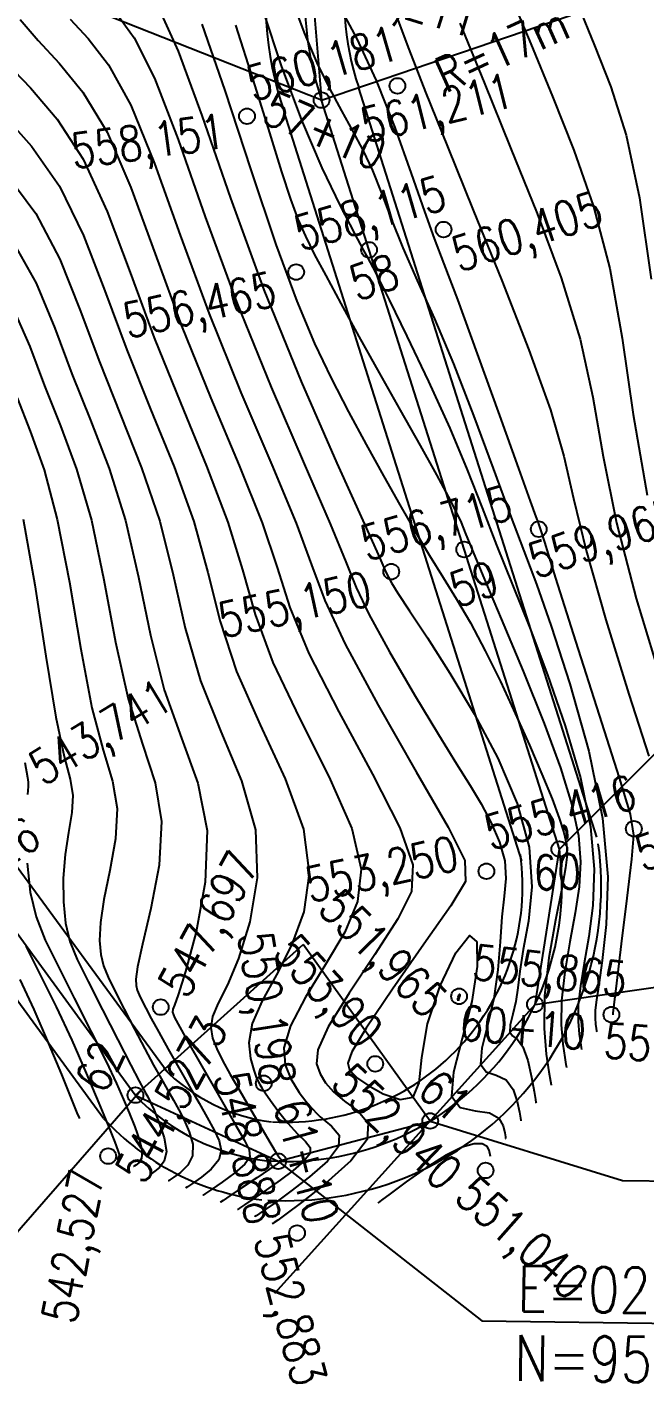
# Model space of a CAD drawing. Header units: millimetres. Extents: x 276147 to 291056, y 9594849 to 9609891.
# Drawn here: x 283581.1 to 283620.3, y 9603522.6 to 9603609.9 of the extents above; entities that cross this region are included whole.
import ezdxf
from ezdxf.enums import TextEntityAlignment as Align

# ---------------------------------------------------------------- set-up
doc = ezdxf.new("R2010")
doc.units = ezdxf.units.MM
doc.header["$LTSCALE"] = 10
doc.linetypes.add('CONTINUO', pattern=[0])
for name, color, linetype in [('Curvas mestras', 30, 'Continuous'), ('Curvas simples', 9, 'Continuous'), ('LINHA02', 8, 'Continuous'), ('TEXTO-PAPEL', 7, 'Continuous'), ('TEXTO02', 3, 'Continuous'), ('Top_malha_coord', 8, 'Continuous')]:
    doc.layers.add(name, color=color, linetype=linetype)
doc.styles.add('ROMANS', font='romans.shx', dxfattribs={"width": 0.8, "height": 4})

# ---------------------------------------------------------------- blocks, each defined once
blk = doc.blocks.new('Curvas')
at = {"layer": 'Curvas mestras', "linetype": 'CONTINUO'}
for points in [[(275315.708995, 9595957.447056, 560), (275316.897167, 9595955.224033, 560), (275318.161399, 9595952.532324, 560), (275319.348964, 9595949.54184, 560), (275320.386356, 9595946.623282, 560), (275321.219877, 9595944.197542, 560), (275321.846515, 9595942.482464, 560), (275322.466012, 9595940.883682, 560), (275323.328797, 9595938.603781, 560), (275324.585972, 9595935.146785, 560), (275325.991322, 9595931.222482, 560), (275327.199306, 9595927.842099, 560), (275327.948888, 9595925.768987, 560), (275328.317069, 9595924.774979, 560), (275328.465359, 9595924.384032, 560), (275328.568852, 9595924.076019, 560), (275328.856991, 9595923.154485, 560), (275329.572804, 9595920.878893, 560), (275330.844321, 9595916.865738, 560), (275332.339587, 9595912.159644, 560), (275333.611647, 9595908.16227, 560), (275334.316309, 9595905.851672, 560), (275334.520429, 9595904.511502, 560), (275334.393625, 9595903.001815, 560), (275334.095074, 9595900.518077, 560), (275333.742195, 9595897.597407, 560), (275333.441964, 9595895.112341, 560), (275333.274622, 9595893.717451, 560), (275333.213449, 9595893.195462, 560), (275333.204988, 9595893.111136, 560), (275333.204752, 9595893.10177, 560), (275333.204136, 9595893.094793, 560), (275333.203502, 9595893.090164, 560), (275333.203135, 9595893.087725, 560), (275333.203, 9595893.086826, 560), (275333.202981, 9595893.086698, 560)], [(275294.34331, 9595950.486537, 550), (275296.232578, 9595948.366387, 550), (275298.014988, 9595945.805864, 550), (275299.537117, 9595942.686538, 550), (275300.90641, 9595939.14926, 550), (275302.295527, 9595935.399702, 550), (275303.81225, 9595931.626333, 550), (275305.304862, 9595927.948803, 550), (275306.556764, 9595924.469556, 550), (275307.446657, 9595921.242331, 550), (275308.234429, 9595918.126051, 550), (275309.275263, 9595914.93093, 550), (275310.778838, 9595911.53865, 550), (275312.372817, 9595908.116757, 550), (275313.539359, 9595904.904261, 550), (275313.889491, 9595902.08865, 550), (275313.549719, 9595899.651316, 550), (275312.775418, 9595897.522129, 550), (275311.8171, 9595895.640549, 550), (275310.905829, 9595893.984401, 550), (275310.267803, 9595892.541098, 550), (275310.059235, 9595891.305768, 550), (275310.156385, 9595890.304391, 550), (275310.365525, 9595889.570664, 550), (275310.530928, 9595889.113988, 550), (275310.648861, 9595888.846606, 550), (275310.753592, 9595888.65647, 550), (275310.883149, 9595888.439103, 550), (275311.090598, 9595888.120319, 550), (275311.432766, 9595887.633505, 550), (275311.941039, 9595886.94954, 550), (275312.54504, 9595886.18928, 550), (275313.148954, 9595885.511074, 550), (275313.654951, 9595885.025785, 550), (275313.95715, 9595884.654333, 550), (275313.947658, 9595884.270151, 550), (275313.558266, 9595883.775936, 550), (275312.879504, 9595883.191446, 550), (275312.041584, 9595882.565698, 550), (275311.171618, 9595881.950565, 550), (275310.384302, 9595881.409318, 550), (275309.791229, 9595881.008079, 550), (275309.468402, 9595880.790497, 550), (275309.349466, 9595880.710336, 550), (275309.332475, 9595880.698884, 550)], [(275304.392136, 9595956.967567, 555), (275305.566739, 9595954.407258, 555), (275307.062254, 9595950.307995, 555), (275308.881173, 9595945.052685, 555), (275311.012725, 9595939.214171, 555), (275313.38068, 9595933.379109, 555), (275315.646965, 9595928.189407, 555), (275317.408049, 9595924.300782, 555), (275318.382823, 9595922.144299, 555), (275318.77986, 9595921.252397, 555), (275318.930159, 9595920.93286, 555), (275319.129992, 9595920.579169, 555), (275319.536745, 9595919.927596, 555), (275320.273082, 9595918.800109, 555), (275321.413634, 9595917.072438, 555), (275322.840891, 9595914.83536, 555), (275324.389313, 9595912.233413, 555), (275325.885478, 9595909.414061, 555), (275327.124446, 9595906.536478, 555), (275327.893394, 9595903.762763, 555), (275328.063001, 9595901.238648, 555), (275327.837935, 9595899.044403, 555), (275327.506366, 9595897.243933, 555), (275327.293086, 9595895.867409, 555), (275327.169394, 9595894.810084, 555), (275327.043214, 9595893.933481, 555), (275326.856627, 9595893.13573, 555), (275326.688358, 9595892.461398, 555), (275326.651288, 9595891.99166, 555), (275326.822514, 9595891.749812, 555), (275327.135989, 9595891.527622, 555), (275327.489882, 9595891.058979, 555), (275327.798152, 9595890.177439, 555), (275328.03792, 9595889.115237, 555), (275328.202097, 9595888.204274, 555), (275328.28937, 9595887.694292, 555), (275328.321523, 9595887.506404, 555), (275328.326116, 9595887.479563, 555)], [(275295.705479, 9595924.63833, 545), (275296.44215, 9595920.455423, 545), (275297.142263, 9595915.920179, 545), (275297.775138, 9595912.0356, 545), (275298.30604, 9595909.53572, 545), (275298.684005, 9595908.078681, 545), (275298.854016, 9595907.053655, 545), (275298.791094, 9595905.954588, 545), (275298.590428, 9595904.694526, 545), (275298.377243, 9595903.291291, 545), (275298.257464, 9595901.781836, 545), (275298.259789, 9595900.279635, 545), (275298.39361, 9595898.917293, 545), (275298.673851, 9595897.761441, 545), (275299.137558, 9595896.614828, 545), (275299.827311, 9595895.214228, 545), (275300.743796, 9595893.408531, 545), (275301.720143, 9595891.495091, 545), (275302.547592, 9595889.883378, 545), (275303.071199, 9595888.876672, 545), (275303.351297, 9595888.353494, 545), (275303.502033, 9595888.086176, 545), (275303.626668, 9595887.864721, 545), (275303.784888, 9595887.549812, 545), (275304.025492, 9595887.019805, 545), (275304.363538, 9595886.207778, 545), (275304.679136, 9595885.265709, 545), (275304.818656, 9595884.400297, 545), (275304.681545, 9595883.774221, 545), (275304.37955, 9595883.374067, 545), (275304.077495, 9595883.142397, 545), (275303.903579, 9595883.02518, 545), (275303.839504, 9595882.981994, 545), (275303.830351, 9595882.975825, 545)]]:
    blk.add_polyline3d(points, dxfattribs=at)
at = {"layer": 'Curvas simples', "linetype": 'CONTINUO'}
for points in [[(275331.004358, 9595957.313559, 564), (275332.040038, 9595954.775298, 564), (275333.073141, 9595952.14156, 564), (275334.051321, 9595949.057107, 564), (275334.916151, 9595945.066587, 564), (275335.649138, 9595939.893232, 564)], [(275326.668039, 9595958.047624, 563), (275328.004151, 9595954.876642, 563), (275329.373921, 9595951.519587, 563), (275330.734674, 9595948.10637, 563), (275331.989132, 9595944.517721, 563), (275333.026364, 9595940.57208, 563), (275333.796966, 9595936.139264, 563), (275334.497623, 9595931.29462, 563), (275335.386546, 9595926.164874, 563)], [(275323.468055, 9595956.190182, 562), (275325.019706, 9595952.415484, 562), (275326.707805, 9595948.263877, 562), (275328.396208, 9595944.071179, 562), (275329.926942, 9595939.978336, 562), (275331.136577, 9595936.077572, 562), (275331.944794, 9595932.385296, 562), (275332.603729, 9595928.614631, 562), (275333.448632, 9595924.40288, 562), (275334.701892, 9595919.589437, 562), (275336.134453, 9595914.822039, 562)], [(275319.487711, 9595956.496025, 561), (275320.224871, 9595954.536771, 561), (275321.300708, 9595951.795504, 561), (275322.688973, 9595948.336973, 561), (275324.334505, 9595944.282475, 561), (275326.144501, 9595939.820969, 561), (275327.875598, 9595935.412072, 561), (275329.24679, 9595931.583065, 561), (275330.092622, 9595928.631328, 561), (275330.709835, 9595925.934642, 561), (275331.510718, 9595922.640887, 561), (275332.773107, 9595918.227587, 561), (275334.23702, 9595913.490841, 561), (275335.508024, 9595909.556392, 561)], [(275312.76805, 9595957.762551, 559), (275313.567804, 9595955.572358, 559), (275314.384132, 9595953.662814, 559), (275315.183535, 9595952.031891, 559), (275315.946092, 9595950.614579, 559), (275316.655841, 9595949.339346, 559), (275317.312649, 9595948.108566, 559), (275317.920339, 9595946.818094, 559), (275318.496078, 9595945.376941, 559), (275319.110409, 9595943.746763, 559), (275319.847216, 9595941.902374, 559), (275320.769491, 9595939.806832, 559), (275321.856655, 9595937.37617, 559), (275323.067236, 9595934.514667, 559), (275324.346945, 9595931.219721, 559), (275325.590215, 9595927.861211, 559), (275326.678661, 9595924.902136, 559), (275327.547856, 9595922.611997, 559), (275328.349215, 9595920.486301, 559), (275329.288113, 9595917.827059, 559), (275330.480239, 9595914.156197, 559), (275331.682548, 9595909.875317, 559), (275332.562307, 9595905.605937, 559), (275332.882866, 9595901.875517, 559), (275332.79188, 9595898.835279, 559), (275332.533082, 9595896.542385, 559), (275332.309417, 9595895.004919, 559), (275332.160668, 9595894.034651, 559), (275332.085828, 9595893.394273, 559), (275332.07869, 9595892.888583, 559), (275332.11225, 9595892.490799, 559), (275332.154304, 9595892.216245, 559), (275332.179331, 9595892.069994, 559), (275332.188552, 9595892.016112, 559), (275332.189869, 9595892.008415, 559)], [(275295.49276, 9595895.338202, 542), (275296.374543, 9595893.430588, 542), (275297.289375, 9595891.318671, 542), (275298.132974, 9595889.290131, 542), (275298.775016, 9595887.712914, 542), (275299.125335, 9595886.848128, 542), (275299.2544, 9595886.529523, 542), (275299.272838, 9595886.484007, 542)], [(275295.865759, 9595897.466792, 543), (275296.804375, 9595895.601577, 543), (275297.798457, 9595893.588782, 543), (275298.789852, 9595891.487303, 543), (275299.719624, 9595889.382266, 543), (275300.525708, 9595887.463705, 543), (275301.145258, 9595885.947879, 543), (275301.535575, 9595884.985251, 543), (275301.73455, 9595884.463083, 543), (275301.80022, 9595884.202837, 543), (275301.78688, 9595884.05228, 543), (275301.733866, 9595883.964393, 543), (275301.676771, 9595883.918461, 543), (275301.643507, 9595883.896041, 543), (275301.631252, 9595883.887781, 543), (275301.629501, 9595883.886601, 543)], [(275295.815503, 9595909.149994, 544), (275295.978427, 9595908.189944, 544), (275296.025568, 9595907.884747, 544), (275296.012438, 9595907.6229, 544), (275295.969853, 9595907.113444, 544)], [(275295.955974, 9595902.735736, 544), (275296.146895, 9595900.895896, 544), (275296.524253, 9595899.324787, 544), (275297.112356, 9595897.846212, 544), (275297.928823, 9595896.179216, 544), (275298.956112, 9595894.14926, 544), (275300.036056, 9595892.007467, 544), (275300.97533, 9595890.111373, 544), (275301.633332, 9595888.721185, 544), (275302.080368, 9595887.707794, 544), (275302.439467, 9595886.84476, 544), (275302.798183, 9595885.962037, 544), (275303.102161, 9595885.115152, 544), (275303.261572, 9595884.416022, 544), (275303.22003, 9595883.947163, 544), (275303.054935, 9595883.673469, 544), (275302.877133, 9595883.530429, 544), (275302.773543, 9595883.460611, 544), (275302.735378, 9595883.434888, 544), (275302.729926, 9595883.431213, 544)], [(275295.321767, 9595932.348127, 546), (275296.157507, 9595930.224113, 546), (275297.031179, 9595927.75632, 546), (275297.875736, 9595924.604575, 546), (275298.643051, 9595920.612805, 546), (275299.360696, 9595916.361353, 546), (275300.075163, 9595912.614666, 546), (275300.796576, 9595909.921446, 546), (275301.389584, 9595907.967419, 546), (275301.682464, 9595906.222563, 546), (275301.569751, 9595904.286276, 546), (275301.211002, 9595902.275607, 546), (275300.832029, 9595900.437025, 546), (275300.614512, 9595898.962189, 546), (275300.563604, 9595897.823534, 546), (275300.640325, 9595896.938689, 546), (275300.816657, 9595896.211407, 546), (275301.10843, 9595895.489938, 546), (275301.542435, 9595894.608656, 546), (275302.125865, 9595893.460627, 546), (275302.787527, 9595892.173689, 546), (275303.436631, 9595890.934373, 546), (275304.000631, 9595889.88999, 546), (275304.479942, 9595889.030974, 546), (275304.893225, 9595888.308537, 546), (275305.259626, 9595887.670848, 546), (275305.600239, 9595887.053891, 546), (275305.936645, 9595886.390604, 546), (275306.266204, 9595885.639013, 546), (275306.489376, 9595884.857498, 546), (275306.482402, 9595884.129528, 546), (275306.174664, 9595883.52571, 546), (275305.708116, 9595883.065218, 546), (275305.277857, 9595882.754366, 546), (275305.033615, 9595882.589749, 546), (275304.94363, 9595882.529101, 546), (275304.930776, 9595882.520437, 546)], [(275295.022036, 9595938.113664, 547), (275296.121553, 9595935.607205, 547), (275297.065207, 9595933.111021, 547), (275298.071193, 9595930.574668, 547), (275299.0996, 9595927.804441, 547), (275300.045993, 9595924.57082, 547), (275300.843953, 9595920.770186, 547), (275301.579129, 9595916.802527, 547), (275302.375188, 9595913.193732, 547), (275303.287113, 9595910.307173, 547), (275304.095162, 9595907.856156, 547), (275304.510912, 9595905.391472, 547), (275304.348408, 9595902.617963, 547), (275303.831577, 9595899.856688, 547), (275303.286815, 9595897.582759, 547), (275302.97156, 9595896.142542, 547), (275302.867419, 9595895.367433, 547), (275302.88704, 9595894.960086, 547), (275302.959464, 9595894.661374, 547), (275303.079302, 9595894.365048, 547), (275303.257559, 9595894.003084, 547), (275303.507933, 9595893.512723, 547), (275303.85491, 9595892.852287, 547), (275304.325671, 9595891.985369, 547), (275304.930062, 9595890.903309, 547), (275305.608587, 9595889.708453, 547), (275306.284416, 9595888.530897, 547), (275306.892584, 9595887.476975, 547), (275307.415589, 9595886.557969, 547), (275307.847799, 9595885.761403, 547), (275308.16887, 9595885.070248, 547), (275308.299617, 9595884.449288, 547), (275308.146148, 9595883.858758, 547), (275307.667782, 9595883.2772, 547), (275307.036681, 9595882.75637, 547), (275306.478219, 9595882.366334, 547), (275306.16365, 9595882.154318, 547), (275306.047757, 9595882.076207, 547), (275306.0312, 9595882.065049, 547)], [(275294.994288, 9595942.365307, 548), (275296.527063, 9595939.637955, 548), (275297.716505, 9595936.78789, 548), (275298.808647, 9595933.873914, 548), (275299.984879, 9595930.925223, 548), (275301.168021, 9595927.852562, 548), (275302.21625, 9595924.537065, 548), (275303.044854, 9595920.927568, 548), (275303.797562, 9595917.243702, 548), (275304.675213, 9595913.772798, 548), (275305.780296, 9595910.702674, 548), (275306.821913, 9595907.823095, 548), (275307.410815, 9595904.824313, 548), (275307.285619, 9595901.538498, 548), (275306.696396, 9595898.365503, 548), (275306.021082, 9595895.847102, 548), (275305.562061, 9595894.36977, 548), (275305.319506, 9595893.6988, 548), (275305.218039, 9595893.444183, 548), (275305.206434, 9595893.253893, 548), (275305.330064, 9595892.927821, 548), (275305.658453, 9595892.303837, 548), (275306.232048, 9595891.276962, 548), (275306.974983, 9595889.970822, 548), (275307.782313, 9595888.566196, 548), (275308.557158, 9595887.227676, 548), (275309.234892, 9595886.05512, 548), (275309.758953, 9595885.132202, 548), (275310.071535, 9595884.501483, 548), (275310.109857, 9595884.041077, 548), (275309.809894, 9595883.587989, 548), (275309.160901, 9595883.028689, 548), (275308.365247, 9595882.447522, 548), (275307.678581, 9595881.978302, 548), (275307.293686, 9595881.718888, 548), (275307.151883, 9595881.623314, 548), (275307.131625, 9595881.60966, 548)], [(275294.600666, 9595946.646151, 549), (275296.504638, 9595944.085586, 549), (275298.03209, 9595941.162247, 549), (275299.311458, 9595937.968575, 549), (275300.552087, 9595934.636808, 549), (275301.898565, 9595931.275778, 549), (275303.236441, 9595927.900683, 549), (275304.386507, 9595924.503311, 549), (275305.245756, 9595921.08495, 549), (275306.015996, 9595917.684876, 549), (275306.975238, 9595914.351864, 549), (275308.279567, 9595911.120662, 549), (275309.597365, 9595907.969926, 549), (275310.475087, 9595904.864287, 549), (275310.587555, 9595901.813574, 549), (275310.123058, 9595899.008409, 549), (275309.39825, 9595896.684615, 549), (275308.68958, 9595895.00516, 549), (275308.112667, 9595893.8416, 549), (275307.742921, 9595892.99264, 549), (275307.632834, 9595892.27983, 549), (275307.743224, 9595891.616106, 549), (275308.011989, 9595890.93725, 549), (275308.38911, 9595890.182457, 549), (275308.8729, 9595889.304572, 549), (275309.473754, 9595888.259853, 549), (275310.178773, 9595887.048796, 549), (275310.881882, 9595885.848843, 549), (275311.453712, 9595884.881676, 549), (275311.800399, 9595884.308126, 549), (275311.970099, 9595884.045625, 549), (275312.046477, 9595883.950756, 549), (275312.097441, 9595883.901878, 549), (275312.127878, 9595883.864465, 549), (275312.126922, 9595883.825771, 549), (275312.06653, 9595883.761723, 549), (275311.849954, 9595883.602961, 549), (275311.363271, 9595883.268799, 549), (275310.555765, 9595882.72165, 549), (275309.629545, 9595882.09632, 549), (275308.849928, 9595881.570715, 549), (275308.415125, 9595881.277663, 549), (275308.254935, 9595881.169696, 549), (275308.23205, 9595881.154272, 549)], [(275294.606696, 9595953.71338, 551), (275296.171227, 9595952.062382, 551), (275297.86449, 9595950.086623, 551), (275299.525338, 9595947.526143, 551), (275301.042145, 9595944.210829, 551), (275302.501363, 9595940.329945, 551), (275304.038966, 9595936.162596, 551), (275305.725936, 9595931.976889, 551), (275307.373282, 9595927.996924, 551), (275308.727021, 9595924.435801, 551), (275309.647559, 9595921.399713, 551), (275310.452862, 9595918.567225, 551), (275311.575287, 9595915.509995, 551), (275313.278109, 9595911.956638, 551), (275315.14827, 9595908.263588, 551), (275316.603632, 9595904.944236, 551), (275317.191427, 9595902.363726, 551), (275316.97638, 9595900.294222, 551), (275316.152585, 9595898.359642, 551), (275314.941128, 9595896.287184, 551), (275313.671054, 9595894.217164, 551), (275312.6984, 9595892.393179, 551), (275312.290702, 9595890.991269, 551), (275312.36149, 9595889.917251, 551), (275312.735795, 9595889.009383, 551), (275313.26349, 9595888.140918, 551), (275313.893825, 9595887.325065, 551), (275314.600891, 9595886.610026, 551), (275315.316005, 9595886.012992, 551), (275315.799365, 9595885.427113, 551), (275315.768394, 9595884.714531, 551), (275315.050003, 9595883.79015, 551), (275313.909053, 9595882.77993, 551), (275312.719897, 9595881.862598, 551), (275311.787471, 9595881.179481, 551), (275311.139059, 9595880.722316, 551), (275310.73253, 9595880.445443, 551), (275310.521679, 9595880.303332, 551), (275310.443997, 9595880.250975, 551), (275310.4329, 9595880.243496, 551)], [(275295.513731, 9595956.422315, 552), (275296.647572, 9595955.077192, 552), (275297.999144, 9595953.638228, 552), (275299.496401, 9595951.806859, 552), (275301.035688, 9595949.246422, 552), (275302.547172, 9595945.735121, 552), (275304.096315, 9595941.51063, 552), (275305.782406, 9595936.925489, 552), (275307.639622, 9595932.327444, 552), (275309.441703, 9595928.045045, 552), (275310.897278, 9595924.402046, 552), (275311.84846, 9595921.557095, 552), (275312.671295, 9595919.008399, 552), (275313.875312, 9595916.089061, 552), (275315.77738, 9595912.374626, 552), (275317.923722, 9595908.410419, 552), (275319.667904, 9595904.98421, 552), (275320.493364, 9595902.638802, 552), (275320.403042, 9595900.937128, 552), (275319.529753, 9595899.197156, 552), (275318.064293, 9595896.936595, 552), (275316.429382, 9595894.472137, 552), (275315.10572, 9595892.320219, 552), (275314.454573, 9595890.865311, 552), (275314.359465, 9595889.964017, 552), (275314.584486, 9595889.340975, 552), (275314.942538, 9595888.76554, 552), (275315.441761, 9595888.185928, 552), (275316.139104, 9595887.595074, 552), (275317.002622, 9595886.966449, 552), (275317.644775, 9595886.195675, 552), (275317.58913, 9595885.158911, 552), (275316.541739, 9595883.804363, 552), (275314.938603, 9595882.368415, 552), (275313.398209, 9595881.159498, 552), (275312.403323, 9595880.408396, 552), (275311.893815, 9595880.035314, 552), (275311.673831, 9595879.882807, 552), (275311.574956, 9595879.816167, 552), (275311.538529, 9595879.791615, 552), (275311.533325, 9595879.788108, 552)], [(275298.688448, 9595956.441004, 553), (275299.827061, 9595955.214074, 553), (275301.128313, 9595953.527095, 553), (275302.546039, 9595950.966701, 553), (275304.052199, 9595947.259412, 553), (275305.691268, 9595942.691315, 553), (275307.525846, 9595937.688383, 553), (275309.553308, 9595932.677999, 553), (275311.510124, 9595928.093165, 553), (275313.067535, 9595924.368292, 553), (275314.049362, 9595921.714476, 553), (275314.889728, 9595919.449574, 553), (275316.175337, 9595916.668127, 553), (275318.276651, 9595912.792614, 553), (275320.699175, 9595908.55725, 553), (275322.732176, 9595905.024184, 553), (275323.7953, 9595902.913878, 553), (275323.829703, 9595901.580035, 553), (275322.90692, 9595900.034669, 553), (275321.187459, 9595897.586006, 553), (275319.18771, 9595894.727111, 553), (275317.51304, 9595892.24726, 553), (275316.618443, 9595890.739354, 553), (275316.357439, 9595890.010784, 553), (275316.433178, 9595889.672567, 553), (275316.619353, 9595889.391329, 553), (275316.971832, 9595889.05613, 553), (275317.617023, 9595888.611643, 553), (275318.604979, 9595888.06842, 553), (275319.680327, 9595887.700547, 553), (275320.511337, 9595887.847993, 553), (275320.884743, 9595888.766931, 553), (275321.061127, 9595890.378354, 553), (275321.419537, 9595892.51946, 553), (275322.217691, 9595894.940065, 553), (275323.228005, 9595897.040461, 553), (275324.101566, 9595898.133559, 553), (275324.556931, 9595897.734139, 553), (275324.58253, 9595896.164462, 553), (275324.23426, 9595893.948657, 553), (275323.621282, 9595891.58286, 553), (275323.0658, 9595889.451235, 553), (275322.943283, 9595887.90995, 553), (275323.497466, 9595887.184531, 553), (275324.445159, 9595886.977923, 553), (275325.37144, 9595886.862425, 553), (275325.952507, 9595886.513608, 553), (275326.229045, 9595886.020108, 553), (275326.332856, 9595885.573832, 553), (275326.376052, 9595885.321417, 553), (275326.391966, 9595885.228422, 553), (275326.394239, 9595885.215137, 553)], [(275301.654978, 9595956.789919, 554), (275302.760225, 9595955.247331, 554), (275304.056389, 9595952.686979, 554), (275305.557226, 9595948.783704, 554), (275307.28622, 9595943.872, 554), (275309.269286, 9595938.451277, 554), (275311.466994, 9595933.028554, 554), (275313.578544, 9595928.141286, 554), (275315.237792, 9595924.334537, 554), (275316.220974, 9595921.921169, 554), (275316.873847, 9595920.285237, 554), (275317.68455, 9595918.578593, 554), (275318.999407, 9595916.189422, 554), (275320.597484, 9595913.451231, 554), (275322.116032, 9595910.933862, 554), (275323.276276, 9595909.063011, 554), (275324.135329, 9595907.687793, 554), (275324.834277, 9595906.513177, 554), (275325.475491, 9595905.304883, 554), (275326.006477, 9595904.071634, 554), (275326.336026, 9595902.882898, 554), (275326.408194, 9595901.772479, 554), (275326.308094, 9595900.631495, 554), (275326.156104, 9595899.315396, 554), (275326.037406, 9595897.726544, 554), (275325.896404, 9595895.954942, 554), (275325.642305, 9595894.137504, 554), (275325.240012, 9595892.417498, 554), (275324.877211, 9595890.963592, 554), (275324.797286, 9595889.950805, 554), (275325.15999, 9595889.467171, 554), (275325.790574, 9595889.252772, 554), (275326.430661, 9595888.960702, 554), (275326.87533, 9595888.345524, 554), (275327.133482, 9595887.567673, 554), (275327.267477, 9595886.889053, 554), (275327.332711, 9595886.507855, 554), (275327.356744, 9595886.367413, 554), (275327.360178, 9595886.34735, 554)], [(275307.077089, 9595956.127537, 556), (275308.531039, 9595951.911132, 556), (275310.186193, 9595946.864139, 556), (275311.777644, 9595942.105911, 556), (275313.106423, 9595938.490604, 556), (275314.237312, 9595935.811572, 556), (275315.301029, 9595933.596971, 556), (275316.399382, 9595931.46234, 556), (275317.518539, 9595929.372749, 556), (275318.615752, 9595927.380652, 556), (275319.655826, 9595925.530831, 556), (275320.633752, 9595923.837381, 556), (275321.55207, 9595922.306722, 556), (275322.419947, 9595920.918215, 556), (275323.273053, 9595919.542969, 556), (275324.153682, 9595918.02503, 556), (275325.090191, 9595916.252947, 556), (275326.055174, 9595914.293286, 556), (275327.007285, 9595912.257112, 556), (275327.904129, 9595910.256727, 556), (275328.699116, 9595908.409364, 556), (275329.344609, 9595906.83349, 556), (275329.805927, 9595905.611894, 556), (275330.100232, 9595904.68465, 556), (275330.257642, 9595903.956157, 556), (275330.299092, 9595903.29763, 556), (275330.208782, 9595902.447555, 556), (275329.961725, 9595901.111237, 556), (275329.563838, 9595899.107613, 556), (275329.144644, 9595896.710164, 556), (275328.864566, 9595894.306004, 556), (275328.835238, 9595892.22822, 556), (275328.97313, 9595890.593803, 556), (275329.145921, 9595889.465713, 556), (275329.248756, 9595888.864794, 556), (275329.286642, 9595888.643403, 556), (275329.292054, 9595888.611776, 556)], [(275309.21608, 9595956.06492, 557), (275310.337353, 9595952.533643, 557), (275311.369929, 9595949.215868, 557), (275312.144632, 9595946.737524, 557), (275312.713145, 9595944.998514, 557), (275313.182366, 9595943.71724, 557), (275313.654945, 9595942.623946, 557), (275314.216543, 9595941.496248, 557), (275314.948571, 9595940.123609, 557), (275315.908724, 9595938.351333, 557), (275317.059827, 9595936.248103, 557), (275318.34099, 9595933.938449, 557), (275319.678131, 9595931.562632, 557), (275320.944399, 9595929.323857, 557), (275321.999751, 9595927.441065, 557), (275322.743195, 9595926.070008, 557), (275323.229947, 9595925.113696, 557), (275323.554273, 9595924.411951, 557), (275323.827287, 9595923.760438, 557), (275324.227498, 9595922.778188, 557), (275324.95026, 9595921.040073, 557), (275326.110652, 9595918.291075, 557), (275327.502641, 9595914.956613, 557), (275328.839916, 9595911.632216, 557), (275329.886739, 9595908.796055, 557), (275330.609676, 9595906.45688, 557), (275331.025864, 9595904.506084, 557), (275331.16035, 9595902.823593, 557), (275331.069814, 9595901.243463, 557), (275330.818844, 9595899.588286, 557), (275330.479031, 9595897.740049, 557), (275330.149985, 9595895.818327, 557), (275329.93832, 9595894.002094, 557), (275329.916389, 9595892.448341, 557), (275330.019503, 9595891.226135, 557), (275330.148715, 9595890.382557, 557), (275330.225614, 9595889.933194, 557), (275330.253945, 9595889.767639, 557), (275330.257993, 9595889.743989, 557)], [(275310.983453, 9595956.864214, 558), (275312.123727, 9595953.462385, 558), (275313.399871, 9595950.013017, 558), (275314.693176, 9595946.991356, 558), (275315.866281, 9595944.562035, 558), (275316.777161, 9595942.812031, 558), (275317.330317, 9595941.770785, 558), (275317.61635, 9595941.237587, 558), (275317.772389, 9595940.95419, 558), (275317.94104, 9595940.646375, 558), (275318.286818, 9595939.976043, 558), (275318.979715, 9595938.589124, 558), (275320.11559, 9595936.273682, 558), (275321.493769, 9595933.38633, 558), (275322.83944, 9595930.425815, 558), (275323.947468, 9595927.775267, 558), (275324.8914, 9595925.355348, 558), (275325.81446, 9595922.971105, 558), (275326.829254, 9595920.451536, 558), (275327.925928, 9595917.721457, 558), (275329.064014, 9595914.729637, 558), (275330.183489, 9595911.476126, 558), (275331.146112, 9595908.166099, 558), (275331.794085, 9595905.056011, 558), (275332.021608, 9595902.349555, 558), (275331.930847, 9595900.039371, 558), (275331.675963, 9595898.065336, 558), (275331.394224, 9595896.372484, 558), (275331.155327, 9595894.926489, 558), (275331.012074, 9595893.698183, 558), (275330.997539, 9595892.668462, 558), (275331.065877, 9595891.858467, 558), (275331.151509, 9595891.299401, 558), (275331.202473, 9595891.001594, 558), (275331.221249, 9595890.891876, 558), (275331.223931, 9595890.876202, 558)], [(275325.428301, 9595884.082924, 552), (275325.346699, 9595884.477055, 552), (275325.206417, 9595884.717782, 552), (275324.90869, 9595884.885951, 552), (275324.393003, 9595884.892592, 552), (275323.631585, 9595884.672206, 552), (275322.604853, 9595884.165166, 552), (275321.341819, 9595883.36305, 552), (275320.065882, 9595882.462264, 552), (275319.049038, 9595881.710421, 552), (275318.488445, 9595881.291835, 552), (275318.28191, 9595881.137619, 552), (275318.252405, 9595881.115588, 552)]]:
    blk.add_polyline3d(points, dxfattribs=at)
blk.add_polyline3d([(275323.365056, 9595893.982369, 552), (275323.354446, 9595894.062103, 552), (275323.353119, 9595894.125917, 552), (275323.363574, 9595894.203875, 552), (275323.390146, 9595894.288567, 552), (275323.424157, 9595894.360639, 552), (275323.453676, 9595894.397753, 552), (275323.469023, 9595894.384113, 552), (275323.469524, 9595894.330096, 552), (275323.456756, 9595894.252627, 552), (275323.433359, 9595894.167898, 552), (275323.406213, 9595894.089188, 552), (275323.383262, 9595894.029045, 552), (275323.370451, 9595893.996199, 552), (275323.365731, 9595893.984098, 552), (275323.365056, 9595893.982369, 552)], close=True, dxfattribs=at)
blk = doc.blocks.new('est 1')
at = {"layer": 'LINHA02'}
for p, q in [((267937.062, 9592729.883), (267919.589, 9592736.795)), ((267952.19, 9592682.227), (267961.132, 9592691.171)), ((267950.652, 9592672.341), (267970.202, 9592675.145)), ((267925.6, 9592666.903), (267913.152, 9592652.627)), ((267943.966, 9592664.919), (267956.208, 9592661.147)), ((267934.303, 9592662.367), (267947.266, 9592652.202)), ((267956.208, 9592661.147), (267984.916, 9592660.789)), ((267947.266, 9592652.202), (267975.974, 9592651.844))]:
    blk.add_line(p, q, dxfattribs=at)
at = {"layer": 'TEXTO-PAPEL', "color": 7, "linetype": 'Continuous'}
for p, q in [((267936.176, 9592740.501), (267937.062, 9592729.883)), ((267937.062, 9592729.883), (267955.811, 9592736.28)), ((267952.19, 9592682.227), (267937.062, 9592729.883)), ((267925.217, 9592666.57), (267913.4, 9592682.697)), ((267950.652, 9592672.341), (267952.19, 9592682.227)), ((267925.209, 9592666.552), (267935.902, 9592676.16)), ((267943.966, 9592664.919), (267935.902, 9592676.16)), ((267950.652, 9592672.341), (267934.075, 9592653.941)), ((267925.217, 9592666.57), (267934.305, 9592662.362)), ((267934.299, 9592662.361), (267943.979, 9592664.926))]:
    blk.add_line(p, q, dxfattribs=at)
for centre in [(267941.889, 9592730.787), (267937.062, 9592729.883), (267932.321, 9592728.855), (267944.825, 9592721.647), (267940.087, 9592720.352), (267935.447, 9592718.94), (267950.876, 9592702.584), (267946.138, 9592701.289), (267941.498, 9592699.877), (267956.927, 9592683.522), (267952.19, 9592682.227), (267947.549, 9592680.815), (267945.812, 9592672.858), (267950.636, 9592672.348), (267926.833, 9592672.172), (267955.503, 9592671.692), (267940.478, 9592668.562), (267933.388, 9592667.326), (267925.225, 9592666.572), (267943.975, 9592664.929), (267923.49, 9592662.693), (267934.303, 9592662.367), (267947.498, 9592661.781), (267935.507, 9592657.798)]:
    blk.add_circle(centre, 0.5, dxfattribs=at)
at = {"layer": 'TEXTO02'}
for centre, radius, start, end in [((267934.842, 9592679.862), 17.508, 266.60054, 7.76244), ((267935.345, 9592676.415), 14.142, 224.21987, 262.81219)]:
    blk.add_arc(centre, radius, start, end, dxfattribs=at)
at = {"layer": 'Top_malha_coord', "color": 6}
for p, q in [((267954.572, 9592682.983), (267939.445, 9592730.64)), ((267949.807, 9592681.47), (267934.679, 9592729.127)), ((267927.234, 9592668.048), (267915.717, 9592683.765)), ((267923.201, 9592665.092), (267911.154, 9592681.533))]:
    blk.add_line(p, q, dxfattribs=at)
for centre, radius, start, end in [((267955.843, 9592736.282), 22.339, 138.91451, 198.81429), ((267955.843, 9592736.282), 19.839, 138.91451, 198.81429), ((267955.843, 9592736.282), 17.339, 138.91451, 198.81429), ((267934.842, 9592679.862), 20.008, 266.60054, 7.76244), ((267934.842, 9592679.862), 15.008, 266.60054, 7.76244), ((267935.345, 9592676.415), 11.642, 224.21987, 262.81219), ((267935.254, 9592676.118), 16.335, 222.44868, 262.99517)]:
    blk.add_arc(centre, radius, start, end, dxfattribs=at)
blk.add_blockref('Curvas', (-7377.619, -3221.409), dxfattribs=at)
at = {"style": 'ROMANS', "width": 0.8}
for s, p in [('E=0275317,21', (267949.557, 9592655.708)), ('N=9595883,77', (267949.347, 9592651.301))]:
    blk.add_text(s, height=2.90457, rotation=359.26172, dxfattribs=at).set_placement(p, align=Align.TOP_LEFT)
at = {"layer": 'TEXTO02', "style": 'ROMANS', "width": 0.8}
for s, rotation, p in [('561,211', 342.92044, (267937.83, 9592738.805)), ('R=17m', 24.33242, (267944.051, 9592732.318)), ('560,181', 16.16645, (267932.08, 9592731.918)), ('561,211', 13.87216, (267939.352, 9592729.28)), ('57+10', 336.79675, (267934.023, 9592730.543)), ('558,151', 7.74847, (267920.998, 9592727.71)), ('558,115', 16.16645, (267935.105, 9592722.387)), ('560,405', 18.55528, (267945.116, 9592721.015)), ('58', 18.55528, (267938.615, 9592719.184)), ('556,465', 12.43159, (267924.254, 9592716.874)), ('556,715', 16.16645, (267939.322, 9592702.677)), ('559,965', 18.55528, (267949.981, 9592701.522)), ('555,150', 12.43159, (267930.305, 9592697.812)), ('59', 18.55528, (267944.981, 9592699.672)), ('543,741', 30.98372, (267918.211, 9592688.096)), ('555,416', 16.16645, (267947.208, 9592684.261)), ('559,960', 18.55528, (267956.787, 9592682.89)), ('541,926', 30.98372, (267909.822, 9592679.336)), ('553,250', 12.43159, (267935.841, 9592680.981)), ('547,697', 61.79847, (267926.575, 9592673.654)), ('60', 2.42255, (267950.495, 9592681.811)), ('551,965', 314.66217, (267938.318, 9592679.882)), ('550,198', 278.87456, (267933.913, 9592677.121)), ('553,90', 312.32453, (267935.517, 9592677.024)), ('555,865', 353.2063, (267946.842, 9592676.165)), ('60+10', 355.59512, (267945.955, 9592672.289)), ('544,5273', 61.79847, (267923.857, 9592661.833)), ('559,965', 355.59512, (267955.128, 9592671.166)), ('62', 64.18729, (267921.308, 9592667.509)), ('552,940', 316.05939, (267939.086, 9592668.774)), ('548,888', 282.60942, (267932.343, 9592668.27)), ('61', 318.44822, (267944.509, 9592668.364)), ('61+10', 284.99825, (267936.136, 9592666.527)), ('542,527', 79.25851, (267919.253, 9592652.352)), ('551,040', 318.44822, (267946.881, 9592661.587)), ('552,883', 284.99825, (267934.886, 9592657.977))]:
    blk.add_text(s, height=2.2072, rotation=rotation, dxfattribs=at).set_placement(p, align=Align.TOP_LEFT)

msp = doc.modelspace()

# ---------------------------------------------------------------- block references
at = {"layer": 'Top_malha_coord', "color": 7}
msp.add_blockref('est 1', (15662.706, 10875.351), dxfattribs=at)

doc.saveas('drawing.dxf')
